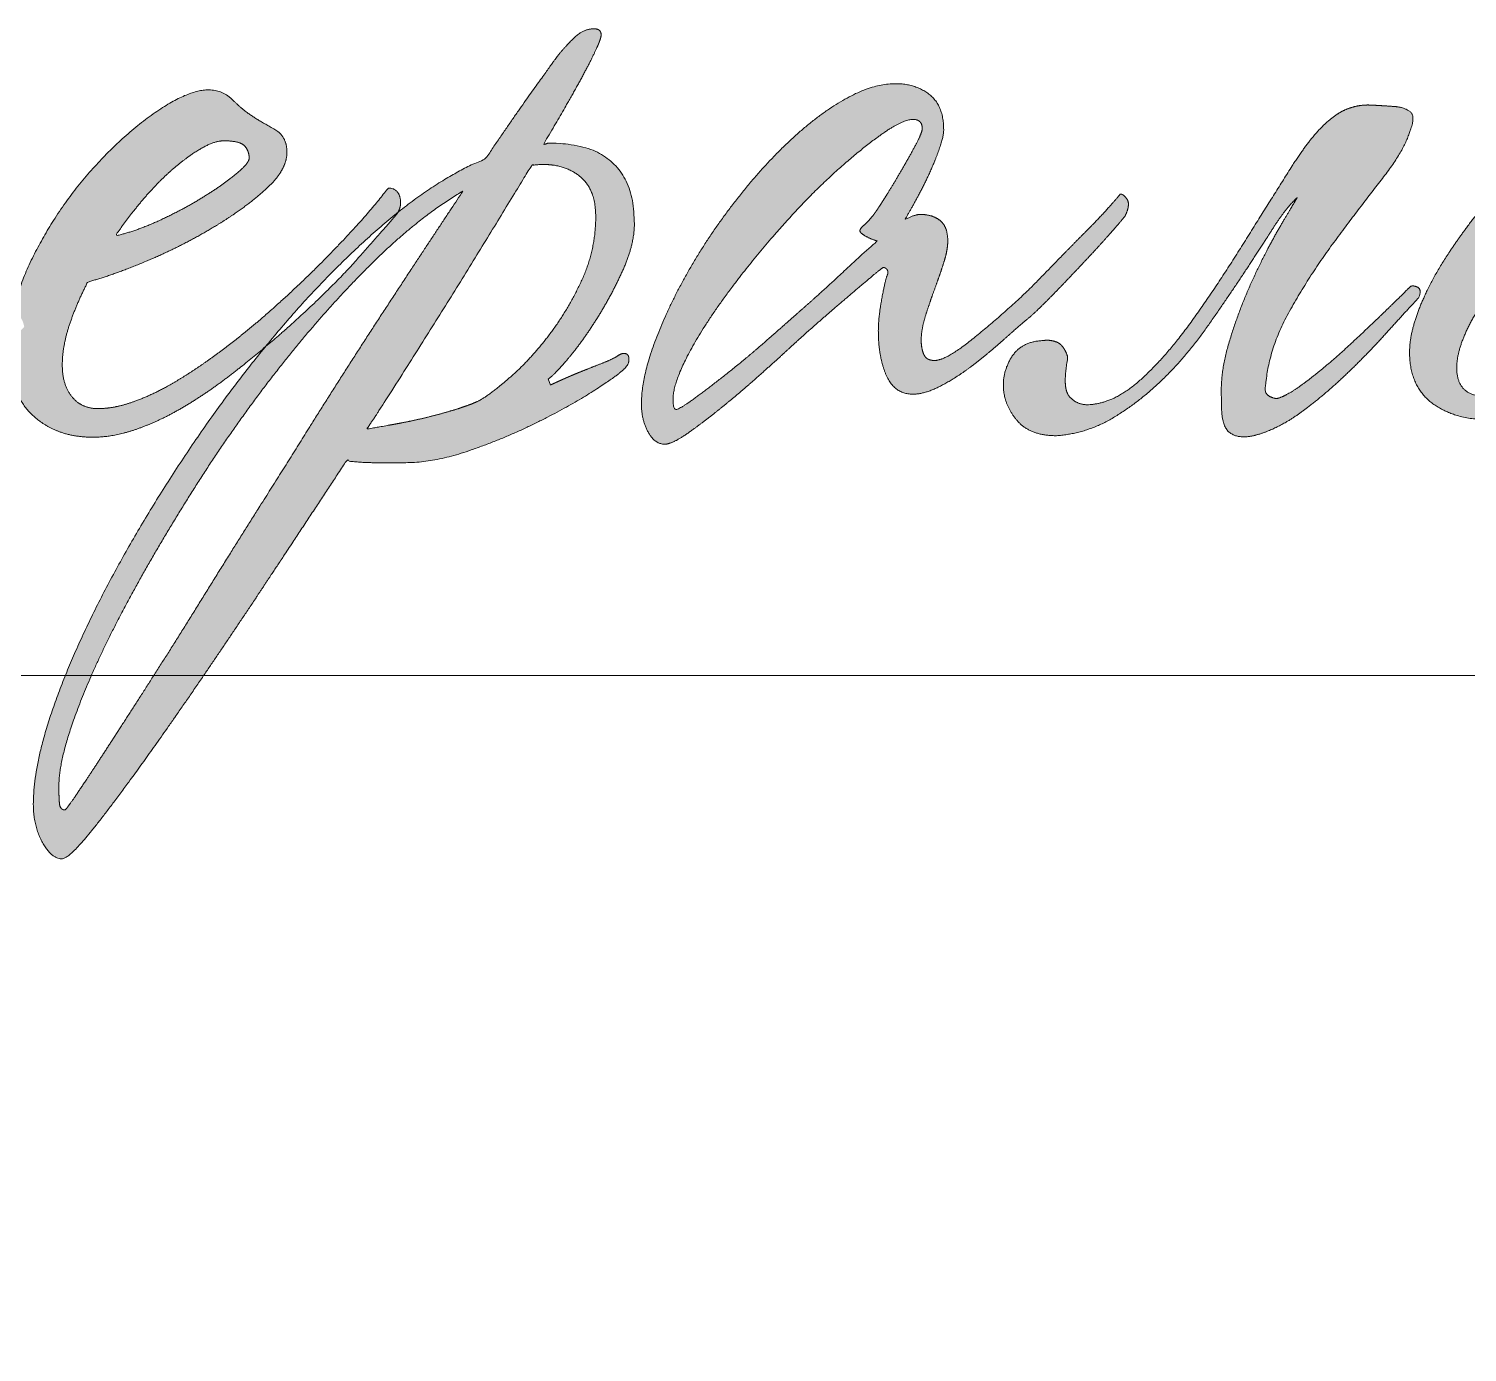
# Model space of a CAD drawing. Header units: metres. Extents: x -163 to 308, y -116 to 9.
# Drawn here: x 99.364 to 100.018, y -33.368 to -32.766 of the extents above; entities that cross this region are included whole.
import ezdxf

# ---------------------------------------------------------------- set-up
doc = ezdxf.new("R2010")
doc.units = ezdxf.units.M
doc.header["$MEASUREMENT"] = 0

# ---------------------------------------------------------------- blocks, each defined once
blk = doc.blocks.new('*U293')
at = {"color": 7, "linetype": 'Continuous', "lineweight": 0}
blk.add_line((10.01279, -17.50001), (16.51279, -17.50001), dxfattribs=at)
blk = doc.blocks.new('*U44')
at = {"linetype": 'Continuous', "lineweight": 0}
h = blk.add_hatch(color=5, dxfattribs=at)
edge = h.paths.add_edge_path()
edge.add_line((-0.18719, -0.20035), (-0.16948, -0.20035))
edge.add_spline(control_points=[(-0.16948, -0.20035), (-0.16465, -0.19362), (-0.15935, -0.18602), (-0.14325, -0.16295), (-0.12518, -0.1357), (-0.1071, -0.10846), (-0.0912, -0.0842)], knot_values=[0, 0, 0, 0.141373, 0.141373, 0.570687, 0.570687, 1, 1, 1], degree=2, periodic=0)
edge.add_spline(control_points=[(-0.0912, -0.0842), (-0.08603, -0.08499), (-0.07968, -0.08499)], knot_values=[0, 0, 0, 1, 1, 1], degree=2, periodic=0)
edge.add_line((-0.07968, -0.08499), (-0.06855, -0.08499))
edge.add_spline(control_points=[(-0.06855, -0.08499), (-0.05663, -0.08499), (-0.04252, -0.08002), (-0.02842, -0.07505), (-0.0161, -0.06888), (-0.00378, -0.06271), (0.00516, -0.05695), (0.0141, -0.05118), (0.0157, -0.04959)], knot_values=[0, 0, 0, 0.25, 0.25, 0.5, 0.5, 0.75, 0.75, 1, 1, 1], degree=2, periodic=0)
edge.add_spline(control_points=[(0.0157, -0.04959), (0.01887, -0.0472), (0.01887, -0.04481), (0.01887, -0.04242), (0.01689, -0.04242), (0.01569, -0.04242), (0.0141, -0.04362)], knot_values=[0, 0, 0, 0.333333, 0.333333, 0.666667, 0.666667, 1, 1, 1], degree=2, periodic=0)
edge.add_spline(control_points=[(0.0141, -0.04362), (0.01211, -0.04481), (0.00853, -0.0462), (0.00495, -0.0476), (0.00097, -0.04919), (-0.00301, -0.05078), (-0.00659, -0.05237), (-0.01017, -0.05396), (-0.01176, -0.05476)], knot_values=[0, 0, 0, 0.25, 0.25, 0.5, 0.5, 0.75, 0.75, 1, 1, 1], degree=2, periodic=0)
edge.add_line((-0.01176, -0.05476), (-0.01256, -0.05237))
edge.add_spline(control_points=[(-0.01256, -0.05237), (-0.01056, -0.05118), (-0.00499, -0.04461), (0.00057, -0.03805), (0.00634, -0.0289), (0.01211, -0.01975), (0.01655, -0.00981), (0.02098, 0.00014), (0.02098, 0.00809)], knot_values=[0, 0, 0, 0.25, 0.25, 0.5, 0.5, 0.75, 0.75, 1, 1, 1], degree=2, periodic=0)
edge.add_spline(control_points=[(0.02098, 0.00809), (0.02098, 0.03952), (-0.01202, 0.03952), (-0.01281, 0.03952), (-0.01321, 0.03932), (-0.01361, 0.03912), (-0.01441, 0.03912)], knot_values=[0, 0, 0, 0.333333, 0.333333, 0.666667, 0.666667, 1, 1, 1], degree=2, periodic=0)
edge.add_spline(control_points=[(-0.01441, 0.03912), (-0.004, 0.05661), (0.00201, 0.06794), (0.00802, 0.07927), (0.00802, 0.08165), (0.00802, 0.08406), (0.00524, 0.08406), (0.00126, 0.08406), (-0.00232, 0.08068), (-0.0059, 0.0773), (-0.00908, 0.07332), (-0.01107, 0.07054), (-0.01863, 0.06), (-0.02619, 0.04946), (-0.03693, 0.03355)], knot_values=[0, 0, 0, 0.142857, 0.142857, 0.285714, 0.285714, 0.428571, 0.428571, 0.571429, 0.571429, 0.714286, 0.714286, 0.857143, 0.857143, 1, 1, 1], degree=2, periodic=0)
edge.add_spline(control_points=[(-0.03693, 0.03355), (-0.05352, 0.02664), (-0.07114, 0.01254)], knot_values=[0, 0, 0, 1, 1, 1], degree=2, periodic=0)
edge.add_line((-0.07114, 0.01254), (-0.07142, 0.01207))
edge.add_spline(control_points=[(-0.07142, 0.01207), (-0.0762, 0.0065), (-0.08694, -0.00563), (-0.09768, -0.01777), (-0.11558, -0.03368), (-0.1192, -0.03682), (-0.12287, -0.0399)], knot_values=[0, 0, 0, 0.417557, 0.417557, 0.835113, 0.835113, 1, 1, 1], degree=2, periodic=0)
edge.add_spline(control_points=[(-0.12287, -0.0399), (-0.13889, -0.05948), (-0.15351, -0.08141), (-0.17102, -0.10766), (-0.18435, -0.13292), (-0.19768, -0.15818), (-0.20544, -0.18046), (-0.2092, -0.19124), (-0.21113, -0.20035)], knot_values=[0, 0, 0, 0.251666, 0.251666, 0.552886, 0.552886, 0.854105, 0.854105, 1, 1, 1], degree=2, periodic=0)
edge.add_line((-0.21113, -0.20035), (-0.20192, -0.20035))
edge.add_spline(control_points=[(-0.20192, -0.20035), (-0.20025, -0.19264), (-0.19649, -0.18247), (-0.18973, -0.16417), (-0.17781, -0.14169), (-0.16588, -0.11922), (-0.15037, -0.09475), (-0.13487, -0.07028), (-0.11738, -0.04801), (-0.09988, -0.02573), (-0.08139, -0.00743), (-0.06291, 0.01087), (-0.04581, 0.02082)], knot_values=[0, 0, 0, 0.100007, 0.100007, 0.280006, 0.280006, 0.460004, 0.460004, 0.640003, 0.640003, 0.820001, 0.820001, 1, 1, 1], degree=2, periodic=0)
edge.add_spline(control_points=[(-0.04581, 0.02082), (-0.05933, 0.00053), (-0.07483, -0.02314), (-0.09034, -0.04681), (-0.10505, -0.07028), (-0.11499, -0.0862), (-0.12592, -0.1035), (-0.13685, -0.12081), (-0.14719, -0.13752), (-0.15753, -0.15423), (-0.16707, -0.16914), (-0.17661, -0.18406), (-0.18397, -0.1954), (-0.18565, -0.198), (-0.18719, -0.20035)], knot_values=[0, 0, 0, 0.160543, 0.160543, 0.321085, 0.321085, 0.481628, 0.481628, 0.642171, 0.642171, 0.802713, 0.802713, 0.963256, 0.963256, 1, 1, 1], degree=2, periodic=0)
edge = h.paths.add_edge_path(flags=16)
edge.add_spline(control_points=[(-0.08318, -0.07186), (-0.08199, -0.06987), (-0.081, -0.06848), (-0.08, -0.06709), (-0.07881, -0.0651), (-0.0629, -0.04043), (-0.04738, -0.01537), (-0.03187, 0.00969), (-0.01914, 0.03078)], knot_values=[0, 0, 0, 0.25, 0.25, 0.5, 0.5, 0.75, 0.75, 1, 1, 1], degree=2, periodic=0)
edge.add_spline(control_points=[(-0.01914, 0.03078), (-0.01755, 0.03118), (-0.01437, 0.03118), (-0.00562, 0.03118), (0.00015, 0.0262), (0.00591, 0.02123), (0.00591, 0.01089)], knot_values=[0, 0, 0, 0.333333, 0.333333, 0.666667, 0.666667, 1, 1, 1], degree=2, periodic=0)
edge.add_spline(control_points=[(0.00591, 0.01089), (0.00591, -0.00224), (0.00035, -0.01418), (-0.00522, -0.02611), (-0.01258, -0.03566), (-0.01994, -0.04521), (-0.0273, -0.05157), (-0.03466, -0.05794), (-0.03863, -0.06032), (-0.04142, -0.06192), (-0.04699, -0.06371), (-0.05256, -0.0655), (-0.05892, -0.06709), (-0.06528, -0.06868), (-0.07185, -0.06987), (-0.07841, -0.07107), (-0.08318, -0.07186)], knot_values=[0, 0, 0, 0.125, 0.125, 0.25, 0.25, 0.375, 0.375, 0.5, 0.5, 0.625, 0.625, 0.75, 0.75, 0.875, 0.875, 1, 1, 1], degree=2, periodic=0)
h = blk.add_hatch(color=5, dxfattribs=at)
edge = h.paths.add_edge_path()
edge.add_spline(control_points=[(0.21029, 0.01969), (0.2087, 0.01771), (0.20512, 0.01373), (0.20154, 0.00975), (0.19637, 0.00458), (0.1912, -0.0006), (0.18523, -0.00676), (0.17926, -0.01293), (0.17329, -0.0189), (0.16216, -0.02924), (0.15221, -0.0372), (0.14226, -0.04516), (0.13789, -0.04516), (0.1347, -0.04516), (0.13371, -0.04277), (0.13271, -0.04038), (0.13271, -0.0372), (0.13271, -0.03322), (0.13431, -0.02805), (0.1359, -0.02288), (0.13789, -0.01751), (0.13988, -0.01214), (0.14147, -0.00716), (0.14306, -0.00219), (0.14306, 0.00139), (0.14306, 0.00697), (0.14007, 0.00935), (0.13709, 0.01174), (0.13232, 0.01174), (0.13033, 0.01174), (0.12635, 0.00975)], knot_values=[0, 0, 0, 0.066667, 0.066667, 0.133333, 0.133333, 0.2, 0.2, 0.266667, 0.266667, 0.333333, 0.333333, 0.4, 0.4, 0.466667, 0.466667, 0.533333, 0.533333, 0.6, 0.6, 0.666667, 0.666667, 0.733333, 0.733333, 0.8, 0.8, 0.866667, 0.866667, 0.933333, 0.933333, 1, 1, 1], degree=2, periodic=0)
edge.add_spline(control_points=[(0.12635, 0.00975), (0.12874, 0.01373), (0.13152, 0.0189), (0.13431, 0.02407), (0.13649, 0.02905), (0.13868, 0.03402), (0.14007, 0.0382), (0.14147, 0.04237), (0.14147, 0.04476), (0.14147, 0.05391), (0.1361, 0.05829), (0.13073, 0.06267), (0.12277, 0.06267), (0.11322, 0.06267), (0.10208, 0.0561), (0.09094, 0.04954), (0.08, 0.03899), (0.06906, 0.02845), (0.05892, 0.01512), (0.04877, 0.00179), (0.04101, -0.01214), (0.03326, -0.02606), (0.02848, -0.03919), (0.02371, -0.05232), (0.02371, -0.06226), (0.02371, -0.06823), (0.0263, -0.07301), (0.02888, -0.07778), (0.03286, -0.07778), (0.03564, -0.07778), (0.04161, -0.0736), (0.04758, -0.06943), (0.05474, -0.06366), (0.0619, -0.05789), (0.06926, -0.05133), (0.07662, -0.04476), (0.08179, -0.03999), (0.08696, -0.03521), (0.09313, -0.02984), (0.0993, -0.02447), (0.10467, -0.01989), (0.11004, -0.01532), (0.11382, -0.01214), (0.1176, -0.00895), (0.11799, -0.00895), (0.11879, -0.00895), (0.11939, -0.00975), (0.11999, -0.01054), (0.11959, -0.01173)], knot_values=[0, 0, 0, 0.041667, 0.041667, 0.083333, 0.083333, 0.125, 0.125, 0.166667, 0.166667, 0.208333, 0.208333, 0.25, 0.25, 0.291667, 0.291667, 0.333333, 0.333333, 0.375, 0.375, 0.416667, 0.416667, 0.458333, 0.458333, 0.5, 0.5, 0.541667, 0.541667, 0.583333, 0.583333, 0.625, 0.625, 0.666667, 0.666667, 0.708333, 0.708333, 0.75, 0.75, 0.791667, 0.791667, 0.833333, 0.833333, 0.875, 0.875, 0.916667, 0.916667, 0.958333, 0.958333, 1, 1, 1], degree=2, periodic=0)
edge.add_spline(control_points=[(0.11959, -0.01173), (0.11879, -0.01333), (0.1174, -0.02089), (0.11601, -0.02845), (0.11601, -0.03362), (0.11601, -0.04396), (0.11919, -0.05113), (0.12237, -0.05829), (0.12953, -0.05829), (0.13431, -0.05829), (0.14067, -0.0549), (0.14704, -0.05152), (0.1532, -0.04675), (0.15937, -0.04197), (0.16514, -0.0368), (0.17091, -0.03163), (0.17528, -0.02805), (0.17926, -0.02447), (0.18523, -0.0183), (0.1912, -0.01214), (0.19697, -0.00597), (0.20274, 0.0002), (0.20711, 0.00517), (0.21149, 0.01015), (0.21228, 0.01134)], knot_values=[0, 0, 0, 0.083333, 0.083333, 0.166667, 0.166667, 0.25, 0.25, 0.333333, 0.333333, 0.416667, 0.416667, 0.5, 0.5, 0.583333, 0.583333, 0.666667, 0.666667, 0.75, 0.75, 0.833333, 0.833333, 0.916667, 0.916667, 1, 1, 1], degree=2, periodic=0)
edge.add_spline(control_points=[(0.21228, 0.01134), (0.21427, 0.01572), (0.21288, 0.0177), (0.21149, 0.01969), (0.21029, 0.01969)], knot_values=[0, 0, 0, 0.5, 0.5, 1, 1, 1], degree=2, periodic=0)
edge = h.paths.add_edge_path(flags=16)
edge.add_spline(control_points=[(0.11362, 0.01094), (0.11203, 0.00895), (0.11044, 0.00756), (0.10884, 0.00617), (0.10884, 0.00537), (0.10884, 0.00458), (0.11083, 0.00338), (0.11282, 0.00219), (0.11561, 0.00139)], knot_values=[0, 0, 0, 0.25, 0.25, 0.5, 0.5, 0.75, 0.75, 1, 1, 1], degree=2, periodic=0)
edge.add_spline(control_points=[(0.11561, 0.00139), (0.10964, -0.00378), (0.10288, -0.01014), (0.09611, -0.01651), (0.08895, -0.02287), (0.08219, -0.02884), (0.07384, -0.0362), (0.06548, -0.04356), (0.05772, -0.04973), (0.04996, -0.05589), (0.0442, -0.06007), (0.03843, -0.06425), (0.03724, -0.06425), (0.03604, -0.06425), (0.03604, -0.06027), (0.03604, -0.05391), (0.04241, -0.04197), (0.04877, -0.03003), (0.06031, -0.01491), (0.06906, -0.00338), (0.0794, 0.00816), (0.08975, 0.01969), (0.09969, 0.02865), (0.10964, 0.0376), (0.1176, 0.04317), (0.12555, 0.04874), (0.12953, 0.04874), (0.13311, 0.04874), (0.13311, 0.04516)], knot_values=[0, 0, 0, 0.071429, 0.071429, 0.142857, 0.142857, 0.214286, 0.214286, 0.285714, 0.285714, 0.357143, 0.357143, 0.428571, 0.428571, 0.5, 0.5, 0.571429, 0.571429, 0.642857, 0.642857, 0.714286, 0.714286, 0.785714, 0.785714, 0.857143, 0.857143, 0.928571, 0.928571, 1, 1, 1], degree=2, periodic=0)
edge.add_spline(control_points=[(0.13311, 0.04516), (0.13311, 0.04357), (0.13033, 0.03839), (0.12754, 0.03322), (0.12416, 0.02746), (0.12078, 0.02169), (0.1176, 0.01671), (0.11441, 0.01174), (0.11362, 0.01094)], knot_values=[0, 0, 0, 0.25, 0.25, 0.5, 0.5, 0.75, 0.75, 1, 1, 1], degree=2, periodic=0)
h = blk.add_hatch(color=5, dxfattribs=at)
edge = h.paths.add_edge_path()
edge.add_spline(control_points=[(-0.07114, 0.01254), (-0.06951, 0.0155), (-0.07043, 0.01863), (-0.07142, 0.02202), (-0.075, 0.02202)], knot_values=[0, 0, 0, 0.480917, 0.480917, 1, 1, 1], degree=2, periodic=0)
edge.add_spline(control_points=[(-0.075, 0.02202), (-0.08177, 0.01287), (-0.09509, -0.00106), (-0.10842, -0.01498), (-0.12394, -0.02851), (-0.13229, -0.03567), (-0.14084, -0.04203), (-0.1494, -0.0484), (-0.15775, -0.05337), (-0.16611, -0.05835), (-0.17386, -0.06113), (-0.18162, -0.06392), (-0.18799, -0.06392), (-0.19435, -0.06392), (-0.19813, -0.05934), (-0.20191, -0.05476), (-0.20191, -0.0468), (-0.20191, -0.03964), (-0.19913, -0.03128), (-0.19634, -0.02292), (-0.19197, -0.01457)], knot_values=[0, 0, 0, 0.1, 0.1, 0.2, 0.2, 0.3, 0.3, 0.4, 0.4, 0.5, 0.5, 0.6, 0.6, 0.7, 0.7, 0.8, 0.8, 0.9, 0.9, 1, 1, 1], degree=2, periodic=0)
edge.add_spline(control_points=[(-0.19197, -0.01457), (-0.18282, -0.01218), (-0.16949, -0.00661), (-0.15616, -0.00104), (-0.14403, 0.00613), (-0.13189, 0.01329), (-0.12314, 0.02105), (-0.11439, 0.02881), (-0.11439, 0.03598), (-0.11439, 0.04235), (-0.11956, 0.04513), (-0.12473, 0.04792), (-0.12831, 0.0503), (-0.13189, 0.05269), (-0.13567, 0.05647), (-0.13945, 0.06025), (-0.14502, 0.06025), (-0.15298, 0.06025), (-0.16591, 0.0513), (-0.17884, 0.04235), (-0.19157, 0.02782), (-0.2043, 0.01329), (-0.21345, -0.00502), (-0.219, -0.01613), (-0.22119, -0.02724)], knot_values=[0, 0, 0, 0.086156, 0.086156, 0.172312, 0.172312, 0.258468, 0.258468, 0.344624, 0.344624, 0.430779, 0.430779, 0.516935, 0.516935, 0.603091, 0.603091, 0.689247, 0.689247, 0.775403, 0.775403, 0.861559, 0.861559, 0.947715, 0.947715, 1, 1, 1], degree=2, periodic=0)
edge.add_line((-0.22119, -0.02724), (-0.22073, -0.02733))
edge.add_spline(control_points=[(-0.22073, -0.02733), (-0.21755, -0.02733), (-0.21675, -0.03211)], knot_values=[0, 0, 0, 1, 1, 1], degree=2, periodic=0)
edge.add_line((-0.21675, -0.03211), (-0.22113, -0.03648))
edge.add_spline(control_points=[(-0.22113, -0.03648), (-0.22179, -0.03715), (-0.2225, -0.03783)], knot_values=[0, 0, 0, 1, 1, 1], degree=2, periodic=0)
edge.add_spline(control_points=[(-0.2225, -0.03783), (-0.2226, -0.03973), (-0.2226, -0.04164), (-0.2226, -0.05796), (-0.21345, -0.06651), (-0.2043, -0.07507), (-0.18997, -0.07507), (-0.18162, -0.07507), (-0.17227, -0.07168), (-0.16293, -0.0683), (-0.15338, -0.06253), (-0.14383, -0.05675), (-0.13428, -0.0492), (-0.1285, -0.04462), (-0.12287, -0.0399)], knot_values=[0, 0, 0, 0.018213, 0.018213, 0.193372, 0.193372, 0.368531, 0.368531, 0.54369, 0.54369, 0.718849, 0.718849, 0.894009, 0.894009, 1, 1, 1], degree=2, periodic=0)
edge.add_spline(control_points=[(-0.12287, -0.0399), (-0.11972, -0.03605), (-0.11651, -0.03229), (-0.09701, -0.00941), (-0.07653, 0.00809), (-0.07382, 0.0104), (-0.07114, 0.01254)], knot_values=[0, 0, 0, 0.126896, 0.126896, 0.89826, 0.89826, 1, 1, 1], degree=2, periodic=0)
edge = h.paths.add_edge_path(flags=16)
edge.add_spline(control_points=[(-0.18123, 0.00341), (-0.17605, 0.01097), (-0.17029, 0.01774), (-0.16452, 0.0245), (-0.15875, 0.02947), (-0.15298, 0.03444), (-0.14781, 0.03743), (-0.14263, 0.04041), (-0.13905, 0.04041), (-0.13269, 0.04041), (-0.1309, 0.03842), (-0.12911, 0.03643), (-0.12911, 0.03365)], knot_values=[0, 0, 0, 0.166667, 0.166667, 0.333333, 0.333333, 0.5, 0.5, 0.666667, 0.666667, 0.833333, 0.833333, 1, 1, 1], degree=2, periodic=0)
edge.add_spline(control_points=[(-0.12911, 0.03365), (-0.12911, 0.03166), (-0.13448, 0.02728), (-0.13985, 0.02291), (-0.14761, 0.01813), (-0.15537, 0.01336), (-0.16452, 0.00918), (-0.17367, 0.00501), (-0.18123, 0.00341)], knot_values=[0, 0, 0, 0.25, 0.25, 0.5, 0.5, 0.75, 0.75, 1, 1, 1], degree=2, periodic=0)
h = blk.add_hatch(color=5, dxfattribs=at)
edge = h.paths.add_edge_path()
edge.add_line((0.18967, -0.04494), (0.18967, -0.04335))
edge.add_spline(control_points=[(0.18967, -0.04335), (0.18808, -0.03898), (0.18549, -0.03799), (0.18291, -0.037), (0.18012, -0.0374), (0.17176, -0.0378), (0.16798, -0.04377), (0.1642, -0.04975), (0.1648, -0.05653), (0.1654, -0.06331), (0.17037, -0.06889), (0.17535, -0.07447), (0.18529, -0.07447), (0.19723, -0.07366), (0.20757, -0.06744), (0.21791, -0.06122), (0.22706, -0.05227), (0.23621, -0.04331), (0.24377, -0.03257), (0.25133, -0.02183), (0.25793, -0.01189), (0.26452, -0.00194), (0.2697, 0.00622), (0.27488, 0.01437), (0.27925, 0.01835)], knot_values=[0, 0, 0, 0.083333, 0.083333, 0.166667, 0.166667, 0.25, 0.25, 0.333333, 0.333333, 0.416667, 0.416667, 0.5, 0.5, 0.583333, 0.583333, 0.666667, 0.666667, 0.75, 0.75, 0.833333, 0.833333, 0.916667, 0.916667, 1, 1, 1], degree=2, periodic=0)
edge.add_spline(control_points=[(0.27925, 0.01835), (0.27805, 0.01636), (0.27288, 0.00761), (0.26771, -0.00114), (0.26232, -0.01268), (0.25693, -0.02422), (0.25294, -0.03715), (0.24894, -0.05008), (0.24974, -0.06082)], knot_values=[0, 0, 0, 0.25, 0.25, 0.5, 0.5, 0.75, 0.75, 1, 1, 1], degree=2, periodic=0)
edge.add_spline(control_points=[(0.24974, -0.06082), (0.24934, -0.07085), (0.25314, -0.07345), (0.25693, -0.07606), (0.26372, -0.07407), (0.27209, -0.07165), (0.28084, -0.06524), (0.28959, -0.05883), (0.29795, -0.05088), (0.30631, -0.04292), (0.31366, -0.03476), (0.32102, -0.02661), (0.32659, -0.02064)], knot_values=[0, 0, 0, 0.166667, 0.166667, 0.333333, 0.333333, 0.5, 0.5, 0.666667, 0.666667, 0.833333, 0.833333, 1, 1, 1], degree=2, periodic=0)
edge.add_spline(control_points=[(0.32659, -0.02064), (0.32778, -0.01746), (0.32619, -0.01666), (0.32461, -0.01586), (0.32341, -0.01626)], knot_values=[0, 0, 0, 0.5, 0.5, 1, 1, 1], degree=2, periodic=0)
edge.add_spline(control_points=[(0.32341, -0.01626), (0.32063, -0.01905), (0.31366, -0.02581), (0.3067, -0.03257), (0.29894, -0.03973), (0.29118, -0.04689), (0.28343, -0.05286), (0.27567, -0.05883), (0.27129, -0.06002)], knot_values=[0, 0, 0, 0.25, 0.25, 0.5, 0.5, 0.75, 0.75, 1, 1, 1], degree=2, periodic=0)
edge.add_spline(control_points=[(0.27129, -0.06002), (0.26572, -0.05923), (0.26692, -0.05485)], knot_values=[0, 0, 0, 1, 1, 1], degree=2, periodic=0)
edge.add_spline(control_points=[(0.26692, -0.05485), (0.26811, -0.04053), (0.27607, -0.02621), (0.28403, -0.01189), (0.29377, 0.00124), (0.30352, 0.01437), (0.31207, 0.02531), (0.32063, 0.03625), (0.32301, 0.04381), (0.3254, 0.04978), (0.32341, 0.05157), (0.32142, 0.05336), (0.31744, 0.05376), (0.31187, 0.05416), (0.3075, 0.05435), (0.30312, 0.05455), (0.29855, 0.05276), (0.29397, 0.05097), (0.2888, 0.0458), (0.28363, 0.04063), (0.27726, 0.03068)], knot_values=[0, 0, 0, 0.1, 0.1, 0.2, 0.2, 0.3, 0.3, 0.4, 0.4, 0.5, 0.5, 0.6, 0.6, 0.7, 0.7, 0.8, 0.8, 0.9, 0.9, 1, 1, 1], degree=2, periodic=0)
edge.add_spline(control_points=[(0.27726, 0.03068), (0.26771, 0.01556), (0.25753, -0.00075), (0.24735, -0.01706), (0.2374, -0.03078), (0.22746, -0.04451), (0.21751, -0.05326), (0.20757, -0.06202), (0.19762, -0.06241), (0.19325, -0.06241), (0.19046, -0.05923), (0.18768, -0.05606), (0.18967, -0.04494)], knot_values=[0, 0, 0, 0.166667, 0.166667, 0.333333, 0.333333, 0.5, 0.5, 0.666667, 0.666667, 0.833333, 0.833333, 1, 1, 1], degree=2, periodic=0)
h = blk.add_hatch(color=5, dxfattribs=at)
edge = h.paths.add_edge_path()
edge.add_line((0.4483, 0.01852), (0.4483, 0.0209))
edge.add_spline(control_points=[(0.4483, 0.0209), (0.4483, 0.03402), (0.44233, 0.03979), (0.43636, 0.04555), (0.4288, 0.04555), (0.42363, 0.04555), (0.41726, 0.04396), (0.4109, 0.04237), (0.40811, 0.04237), (0.40692, 0.04237), (0.40593, 0.04376), (0.40493, 0.04515), (0.40374, 0.04694), (0.40254, 0.04873), (0.40135, 0.05012), (0.40016, 0.05151), (0.39817, 0.05151), (0.3926, 0.05151), (0.38504, 0.04674), (0.37748, 0.04197), (0.36913, 0.03402), (0.36077, 0.02608), (0.35262, 0.01614), (0.34446, 0.0062), (0.3377, -0.00414), (0.33093, -0.01447), (0.32696, -0.02441), (0.32298, -0.03435), (0.32298, -0.0419), (0.32298, -0.05502), (0.33153, -0.06158), (0.34008, -0.06814), (0.35281, -0.06814), (0.36515, -0.06814), (0.37828, -0.06078), (0.39141, -0.05343), (0.40354, -0.0427), (0.41567, -0.03197), (0.42562, -0.01944), (0.43556, -0.00692), (0.44153, 0.00341)], knot_values=[0, 0, 0, 0.05, 0.05, 0.1, 0.1, 0.15, 0.15, 0.2, 0.2, 0.25, 0.25, 0.3, 0.3, 0.35, 0.35, 0.4, 0.4, 0.45, 0.45, 0.5, 0.5, 0.55, 0.55, 0.6, 0.6, 0.65, 0.65, 0.7, 0.7, 0.75, 0.75, 0.8, 0.8, 0.85, 0.85, 0.9, 0.9, 0.95, 0.95, 1, 1, 1], degree=2, periodic=0)
edge.add_spline(control_points=[(0.44153, 0.00341), (0.44432, 0.00381), (0.44671, 0.00441), (0.44909, 0.00501), (0.45028, 0.00501), (0.45506, 0.00501), (0.45227, 0.00859)], knot_values=[0, 0, 0, 0.333333, 0.333333, 0.666667, 0.666667, 1, 1, 1], degree=2, periodic=0)
edge.add_spline(control_points=[(0.45227, 0.00859), (0.45148, 0.00938), (0.45048, 0.01236), (0.44949, 0.01534), (0.4483, 0.01852)], knot_values=[0, 0, 0, 0.5, 0.5, 1, 1, 1], degree=2, periodic=0)
edge = h.paths.add_edge_path(flags=16)
edge.add_spline(control_points=[(0.43008, 0.00864), (0.43008, 0.00545), (0.4259, -0.00072), (0.42172, -0.0069), (0.41476, -0.01447), (0.4078, -0.02204), (0.39925, -0.03001), (0.39069, -0.03798), (0.38214, -0.04435), (0.37359, -0.05073), (0.36583, -0.05491), (0.35807, -0.0591), (0.3525, -0.0591), (0.34136, -0.0591), (0.34136, -0.04794), (0.34136, -0.04156), (0.34554, -0.0328), (0.34972, -0.02403), (0.35688, -0.01487), (0.36404, -0.0057), (0.37319, 0.00326), (0.38234, 0.01223), (0.39209, 0.0192), (0.40183, 0.02617), (0.41178, 0.03056), (0.42172, 0.03494), (0.43008, 0.03494), (0.43406, 0.03494), (0.43406, 0.03335)], knot_values=[0, 0, 0, 0.071429, 0.071429, 0.142857, 0.142857, 0.214286, 0.214286, 0.285714, 0.285714, 0.357143, 0.357143, 0.428571, 0.428571, 0.5, 0.5, 0.571429, 0.571429, 0.642857, 0.642857, 0.714286, 0.714286, 0.785714, 0.785714, 0.857143, 0.857143, 0.928571, 0.928571, 1, 1, 1], degree=2, periodic=0)
edge.add_spline(control_points=[(0.43406, 0.03335), (0.43406, 0.03255), (0.43028, 0.02856), (0.4265, 0.02458), (0.4265, 0.01781), (0.4265, 0.01263), (0.42789, 0.01103), (0.42929, 0.00944), (0.43008, 0.00864)], knot_values=[0, 0, 0, 0.25, 0.25, 0.5, 0.5, 0.75, 0.75, 1, 1, 1], degree=2, periodic=0)
h = blk.add_hatch(color=5, dxfattribs=at)
edge = h.paths.add_edge_path()
edge.add_line((-0.20192, -0.20035), (-0.21113, -0.20035))
edge.add_spline(control_points=[(-0.21113, -0.20035), (-0.2132, -0.21005), (-0.2132, -0.21785), (-0.2132, -0.2266), (-0.20962, -0.23296), (-0.20604, -0.23933), (-0.20207, -0.23933), (-0.19889, -0.23933), (-0.18717, -0.22421), (-0.17931, -0.21407), (-0.16948, -0.20035)], knot_values=[0, 0, 0, 0.123175, 0.123175, 0.362046, 0.362046, 0.600918, 0.600918, 0.839789, 0.839789, 1, 1, 1], degree=2, periodic=0)
edge.add_line((-0.16948, -0.20035), (-0.18719, -0.20035))
edge.add_spline(control_points=[(-0.18719, -0.20035), (-0.19237, -0.20829), (-0.19589, -0.21351), (-0.20047, -0.22027), (-0.20086, -0.22027), (-0.20285, -0.22027), (-0.20305, -0.21748), (-0.20325, -0.2147), (-0.20325, -0.21112), (-0.20325, -0.20652), (-0.20192, -0.20035)], knot_values=[0, 0, 0, 0.182925, 0.182925, 0.420144, 0.420144, 0.657362, 0.657362, 0.89458, 0.89458, 1, 1, 1], degree=2, periodic=0)
at = {"color": 5, "linetype": 'Continuous', "lineweight": 0, "flags": 128}
for points in [[(0.18967, -0.04335), (0.18967, -0.04494)], [(-0.01256, -0.05237), (-0.01176, -0.05476)]]:
    blk.add_lwpolyline(points, dxfattribs=at)
at = {"color": 5, "linetype": 'Continuous', "lineweight": 0}
for points, knots in [([(-0.01176, -0.05476), (-0.01017, -0.05396), (-0.00659, -0.05237), (-0.00301, -0.05078), (0.00097, -0.04919), (0.00495, -0.0476), (0.00853, -0.0462), (0.01211, -0.04481), (0.0141, -0.04362), (0.01569, -0.04242), (0.01689, -0.04242), (0.01887, -0.04242), (0.01887, -0.04481), (0.01887, -0.0472), (0.0157, -0.04959), (0.0141, -0.05118), (0.00516, -0.05695), (-0.00378, -0.06271), (-0.0161, -0.06888), (-0.02842, -0.07505), (-0.04252, -0.08002), (-0.05663, -0.08499), (-0.06855, -0.08499), (-0.07332, -0.08499), (-0.07968, -0.08499), (-0.08603, -0.08499), (-0.0912, -0.0842), (-0.1071, -0.10846), (-0.12518, -0.1357), (-0.14325, -0.16295), (-0.15935, -0.18602), (-0.17545, -0.20909), (-0.18717, -0.22421), (-0.19889, -0.23933), (-0.20207, -0.23933), (-0.20604, -0.23933), (-0.20962, -0.23296), (-0.2132, -0.2266), (-0.2132, -0.21785), (-0.2132, -0.20273), (-0.20544, -0.18046), (-0.19768, -0.15818), (-0.18435, -0.13292), (-0.17102, -0.10766), (-0.15351, -0.08141), (-0.13601, -0.05516), (-0.11651, -0.03229), (-0.09701, -0.00941), (-0.07653, 0.00809), (-0.05604, 0.02559), (-0.03693, 0.03355), (-0.02619, 0.04946), (-0.01863, 0.06), (-0.01107, 0.07054), (-0.00908, 0.07332), (-0.0059, 0.0773), (-0.00232, 0.08068), (0.00126, 0.08406), (0.00524, 0.08406), (0.00802, 0.08406), (0.00802, 0.08165), (0.00802, 0.07927), (0.00201, 0.06794), (-0.004, 0.05661), (-0.01441, 0.03912), (-0.01361, 0.03912), (-0.01321, 0.03932), (-0.01281, 0.03952), (-0.01202, 0.03952), (0.02098, 0.03952), (0.02098, 0.00809)], [0, 0, 0, 0.028571, 0.028571, 0.057143, 0.057143, 0.085714, 0.085714, 0.114286, 0.114286, 0.142857, 0.142857, 0.171429, 0.171429, 0.2, 0.2, 0.228571, 0.228571, 0.257143, 0.257143, 0.285714, 0.285714, 0.314286, 0.314286, 0.342857, 0.342857, 0.371429, 0.371429, 0.4, 0.4, 0.428571, 0.428571, 0.457143, 0.457143, 0.485714, 0.485714, 0.514286, 0.514286, 0.542857, 0.542857, 0.571429, 0.571429, 0.6, 0.6, 0.628571, 0.628571, 0.657143, 0.657143, 0.685714, 0.685714, 0.714286, 0.714286, 0.742857, 0.742857, 0.771429, 0.771429, 0.8, 0.8, 0.828571, 0.828571, 0.857143, 0.857143, 0.885714, 0.885714, 0.914286, 0.914286, 0.942857, 0.942857, 0.971429, 0.971429, 1, 1, 1]), ([(0.21228, 0.01134), (0.21149, 0.01015), (0.20711, 0.00517), (0.20274, 0.0002), (0.19697, -0.00597), (0.1912, -0.01214), (0.18523, -0.0183), (0.17926, -0.02447), (0.17528, -0.02805), (0.17091, -0.03163), (0.16514, -0.0368), (0.15937, -0.04197), (0.1532, -0.04675), (0.14704, -0.05152), (0.14067, -0.0549), (0.13431, -0.05829), (0.12953, -0.05829), (0.12237, -0.05829), (0.11919, -0.05113), (0.11601, -0.04396), (0.11601, -0.03362), (0.11601, -0.02845), (0.1174, -0.02089), (0.11879, -0.01333), (0.11959, -0.01173), (0.11999, -0.01054), (0.11939, -0.00975), (0.11879, -0.00895), (0.11799, -0.00895), (0.1176, -0.00895), (0.11382, -0.01214), (0.11004, -0.01532), (0.10467, -0.01989), (0.0993, -0.02447), (0.09313, -0.02984), (0.08696, -0.03521), (0.08179, -0.03999), (0.07662, -0.04476), (0.06926, -0.05133), (0.0619, -0.05789), (0.05474, -0.06366), (0.04758, -0.06943), (0.04161, -0.0736), (0.03564, -0.07778), (0.03286, -0.07778), (0.02888, -0.07778), (0.0263, -0.07301), (0.02371, -0.06823), (0.02371, -0.06226), (0.02371, -0.05232), (0.02848, -0.03919), (0.03326, -0.02606), (0.04101, -0.01214), (0.04877, 0.00179), (0.05892, 0.01512), (0.06906, 0.02845), (0.08, 0.03899), (0.09094, 0.04954), (0.10208, 0.0561), (0.11322, 0.06267), (0.12277, 0.06267), (0.13073, 0.06267), (0.1361, 0.05829), (0.14147, 0.05391), (0.14147, 0.04476), (0.14147, 0.04237), (0.14007, 0.0382), (0.13868, 0.03402), (0.13649, 0.02905), (0.13431, 0.02407), (0.13152, 0.0189), (0.12874, 0.01373), (0.12635, 0.00975), (0.13033, 0.01174), (0.13232, 0.01174), (0.13709, 0.01174), (0.14007, 0.00935), (0.14306, 0.00697), (0.14306, 0.00139), (0.14306, -0.00219), (0.14147, -0.00716), (0.13988, -0.01214), (0.13789, -0.01751), (0.1359, -0.02288), (0.13431, -0.02805), (0.13271, -0.03322), (0.13271, -0.0372), (0.13271, -0.04038), (0.13371, -0.04277), (0.1347, -0.04516), (0.13789, -0.04516), (0.14226, -0.04516), (0.15221, -0.0372), (0.16216, -0.02924), (0.17329, -0.0189), (0.17926, -0.01293), (0.18523, -0.00676), (0.1912, -0.0006), (0.19637, 0.00458), (0.20154, 0.00975), (0.20512, 0.01373), (0.2087, 0.01771), (0.21029, 0.01969), (0.21149, 0.01969), (0.21288, 0.0177), (0.21427, 0.01572), (0.21228, 0.01134)], [0, 0, 0, 0.018868, 0.018868, 0.037736, 0.037736, 0.056604, 0.056604, 0.075472, 0.075472, 0.09434, 0.09434, 0.113208, 0.113208, 0.132075, 0.132075, 0.150943, 0.150943, 0.169811, 0.169811, 0.188679, 0.188679, 0.207547, 0.207547, 0.226415, 0.226415, 0.245283, 0.245283, 0.264151, 0.264151, 0.283019, 0.283019, 0.301887, 0.301887, 0.320755, 0.320755, 0.339623, 0.339623, 0.358491, 0.358491, 0.377358, 0.377358, 0.396226, 0.396226, 0.415094, 0.415094, 0.433962, 0.433962, 0.45283, 0.45283, 0.471698, 0.471698, 0.490566, 0.490566, 0.509434, 0.509434, 0.528302, 0.528302, 0.54717, 0.54717, 0.566038, 0.566038, 0.584906, 0.584906, 0.603774, 0.603774, 0.622642, 0.622642, 0.641509, 0.641509, 0.660377, 0.660377, 0.679245, 0.679245, 0.698113, 0.698113, 0.716981, 0.716981, 0.735849, 0.735849, 0.754717, 0.754717, 0.773585, 0.773585, 0.792453, 0.792453, 0.811321, 0.811321, 0.830189, 0.830189, 0.849057, 0.849057, 0.867925, 0.867925, 0.886792, 0.886792, 0.90566, 0.90566, 0.924528, 0.924528, 0.943396, 0.943396, 0.962264, 0.962264, 0.981132, 0.981132, 1, 1, 1]), ([(-0.07142, 0.01207), (-0.0762, 0.0065), (-0.08694, -0.00563), (-0.09768, -0.01777), (-0.11558, -0.03368), (-0.12473, -0.04164), (-0.13428, -0.0492), (-0.14383, -0.05675), (-0.15338, -0.06253), (-0.16293, -0.0683), (-0.17227, -0.07168), (-0.18162, -0.07507), (-0.18997, -0.07507), (-0.2043, -0.07507), (-0.21345, -0.06651), (-0.2226, -0.05796), (-0.2226, -0.04164), (-0.2226, -0.02333), (-0.21345, -0.00502), (-0.2043, 0.01329), (-0.19157, 0.02782), (-0.17884, 0.04235), (-0.16591, 0.0513), (-0.15298, 0.06025), (-0.14502, 0.06025), (-0.13945, 0.06025), (-0.13567, 0.05647), (-0.13189, 0.05269), (-0.12831, 0.0503), (-0.12473, 0.04792), (-0.11956, 0.04513), (-0.11439, 0.04235), (-0.11439, 0.03598), (-0.11439, 0.02881), (-0.12314, 0.02105), (-0.13189, 0.01329), (-0.14403, 0.00613), (-0.15616, -0.00104), (-0.16949, -0.00661), (-0.18282, -0.01218), (-0.19197, -0.01457), (-0.19634, -0.02292), (-0.19913, -0.03128), (-0.20191, -0.03964), (-0.20191, -0.0468), (-0.20191, -0.05476), (-0.19813, -0.05934), (-0.19435, -0.06392), (-0.18799, -0.06392), (-0.18162, -0.06392), (-0.17386, -0.06113), (-0.16611, -0.05835), (-0.15775, -0.05337), (-0.1494, -0.0484), (-0.14084, -0.04203), (-0.13229, -0.03567), (-0.12394, -0.02851), (-0.10842, -0.01498), (-0.09509, -0.00106), (-0.08177, 0.01287), (-0.075, 0.02202), (-0.07142, 0.02202), (-0.07043, 0.01863), (-0.06943, 0.01525), (-0.07142, 0.01207)], [0, 0, 0, 0.03125, 0.03125, 0.0625, 0.0625, 0.09375, 0.09375, 0.125, 0.125, 0.15625, 0.15625, 0.1875, 0.1875, 0.21875, 0.21875, 0.25, 0.25, 0.28125, 0.28125, 0.3125, 0.3125, 0.34375, 0.34375, 0.375, 0.375, 0.40625, 0.40625, 0.4375, 0.4375, 0.46875, 0.46875, 0.5, 0.5, 0.53125, 0.53125, 0.5625, 0.5625, 0.59375, 0.59375, 0.625, 0.625, 0.65625, 0.65625, 0.6875, 0.6875, 0.71875, 0.71875, 0.75, 0.75, 0.78125, 0.78125, 0.8125, 0.8125, 0.84375, 0.84375, 0.875, 0.875, 0.90625, 0.90625, 0.9375, 0.9375, 0.96875, 0.96875, 1, 1, 1]), ([(0.27726, 0.03068), (0.28363, 0.04063), (0.2888, 0.0458), (0.29397, 0.05097), (0.29855, 0.05276), (0.30312, 0.05455), (0.3075, 0.05435), (0.31187, 0.05416), (0.31744, 0.05376), (0.32142, 0.05336), (0.32341, 0.05157), (0.3254, 0.04978), (0.32301, 0.04381), (0.32063, 0.03625), (0.31207, 0.02531), (0.30352, 0.01437), (0.29377, 0.00124), (0.28403, -0.01189), (0.27607, -0.02621), (0.26811, -0.04053), (0.26692, -0.05485), (0.26572, -0.05923), (0.27129, -0.06002), (0.27567, -0.05883), (0.28343, -0.05286), (0.29118, -0.04689), (0.29894, -0.03973), (0.3067, -0.03257), (0.31366, -0.02581), (0.32063, -0.01905), (0.32341, -0.01626), (0.32461, -0.01586), (0.32619, -0.01666), (0.32778, -0.01746), (0.32659, -0.02064), (0.32102, -0.02661), (0.31366, -0.03476), (0.30631, -0.04292), (0.29795, -0.05088), (0.28959, -0.05883), (0.28084, -0.06524), (0.27209, -0.07165), (0.26372, -0.07407), (0.25693, -0.07606), (0.25314, -0.07345), (0.24934, -0.07085), (0.24974, -0.06082), (0.24894, -0.05008), (0.25294, -0.03715), (0.25693, -0.02422), (0.26232, -0.01268), (0.26771, -0.00114), (0.27288, 0.00761), (0.27805, 0.01636), (0.27925, 0.01835), (0.27488, 0.01437), (0.2697, 0.00622), (0.26452, -0.00194), (0.25793, -0.01189), (0.25133, -0.02183), (0.24377, -0.03257), (0.23621, -0.04331), (0.22706, -0.05227), (0.21791, -0.06122), (0.20757, -0.06744), (0.19723, -0.07366), (0.18529, -0.07447), (0.17535, -0.07447), (0.17037, -0.06889), (0.1654, -0.06331), (0.1648, -0.05653), (0.1642, -0.04975), (0.16798, -0.04377), (0.17176, -0.0378), (0.18012, -0.0374), (0.18291, -0.037), (0.18549, -0.03799), (0.18808, -0.03898), (0.18967, -0.04335)], [0, 0, 0, 0.025641, 0.025641, 0.051282, 0.051282, 0.076923, 0.076923, 0.102564, 0.102564, 0.128205, 0.128205, 0.153846, 0.153846, 0.179487, 0.179487, 0.205128, 0.205128, 0.230769, 0.230769, 0.25641, 0.25641, 0.282051, 0.282051, 0.307692, 0.307692, 0.333333, 0.333333, 0.358974, 0.358974, 0.384615, 0.384615, 0.410256, 0.410256, 0.435897, 0.435897, 0.461538, 0.461538, 0.487179, 0.487179, 0.512821, 0.512821, 0.538462, 0.538462, 0.564103, 0.564103, 0.589744, 0.589744, 0.615385, 0.615385, 0.641026, 0.641026, 0.666667, 0.666667, 0.692308, 0.692308, 0.717949, 0.717949, 0.74359, 0.74359, 0.769231, 0.769231, 0.794872, 0.794872, 0.820513, 0.820513, 0.846154, 0.846154, 0.871795, 0.871795, 0.897436, 0.897436, 0.923077, 0.923077, 0.948718, 0.948718, 0.974359, 0.974359, 1, 1, 1]), ([(0.45227, 0.00859), (0.45506, 0.00501), (0.45028, 0.00501), (0.44909, 0.00501), (0.44671, 0.00441), (0.44432, 0.00381), (0.44153, 0.00341), (0.43556, -0.00692), (0.42562, -0.01944), (0.41567, -0.03197), (0.40354, -0.0427), (0.39141, -0.05343), (0.37828, -0.06078), (0.36515, -0.06814), (0.35281, -0.06814), (0.34008, -0.06814), (0.33153, -0.06158), (0.32298, -0.05502), (0.32298, -0.0419), (0.32298, -0.03435), (0.32696, -0.02441), (0.33093, -0.01447), (0.3377, -0.00414), (0.34446, 0.0062), (0.35262, 0.01614), (0.36077, 0.02608), (0.36913, 0.03402), (0.37748, 0.04197), (0.38504, 0.04674), (0.3926, 0.05151), (0.39817, 0.05151), (0.40016, 0.05151), (0.40135, 0.05012), (0.40254, 0.04873), (0.40374, 0.04694), (0.40493, 0.04515), (0.40593, 0.04376), (0.40692, 0.04237), (0.40811, 0.04237), (0.4109, 0.04237), (0.41726, 0.04396), (0.42363, 0.04555), (0.4288, 0.04555), (0.43636, 0.04555), (0.44233, 0.03979), (0.4483, 0.03402), (0.4483, 0.0209)], [0, 0, 0, 0.043478, 0.043478, 0.086957, 0.086957, 0.130435, 0.130435, 0.173913, 0.173913, 0.217391, 0.217391, 0.26087, 0.26087, 0.304348, 0.304348, 0.347826, 0.347826, 0.391304, 0.391304, 0.434783, 0.434783, 0.478261, 0.478261, 0.521739, 0.521739, 0.565217, 0.565217, 0.608696, 0.608696, 0.652174, 0.652174, 0.695652, 0.695652, 0.73913, 0.73913, 0.782609, 0.782609, 0.826087, 0.826087, 0.869565, 0.869565, 0.913043, 0.913043, 0.956522, 0.956522, 1, 1, 1]), ([(0.13311, 0.04516), (0.13311, 0.04874), (0.12953, 0.04874), (0.12555, 0.04874), (0.1176, 0.04317), (0.10964, 0.0376), (0.09969, 0.02865), (0.08975, 0.01969), (0.0794, 0.00816), (0.06906, -0.00338), (0.06031, -0.01491), (0.04877, -0.03003), (0.04241, -0.04197), (0.03604, -0.05391), (0.03604, -0.06027), (0.03604, -0.06425), (0.03724, -0.06425), (0.03843, -0.06425), (0.0442, -0.06007), (0.04996, -0.05589), (0.05772, -0.04973), (0.06548, -0.04356), (0.07384, -0.0362), (0.08219, -0.02884), (0.08895, -0.02287), (0.09611, -0.01651), (0.10288, -0.01014), (0.10964, -0.00378), (0.11561, 0.00139), (0.11282, 0.00219), (0.11083, 0.00338), (0.10884, 0.00458), (0.10884, 0.00537), (0.10884, 0.00617), (0.11044, 0.00756), (0.11203, 0.00895), (0.11362, 0.01094), (0.11441, 0.01174), (0.1176, 0.01671), (0.12078, 0.02169), (0.12416, 0.02746), (0.12754, 0.03322), (0.13033, 0.03839), (0.13311, 0.04357), (0.13311, 0.04516)], [0, 0, 0, 0.045455, 0.045455, 0.090909, 0.090909, 0.136364, 0.136364, 0.181818, 0.181818, 0.227273, 0.227273, 0.272727, 0.272727, 0.318182, 0.318182, 0.363636, 0.363636, 0.409091, 0.409091, 0.454545, 0.454545, 0.5, 0.5, 0.545455, 0.545455, 0.590909, 0.590909, 0.636364, 0.636364, 0.681818, 0.681818, 0.727273, 0.727273, 0.772727, 0.772727, 0.818182, 0.818182, 0.863636, 0.863636, 0.909091, 0.909091, 0.954545, 0.954545, 1, 1, 1]), ([(-0.12911, 0.03365), (-0.12911, 0.03643), (-0.1309, 0.03842), (-0.13269, 0.04041), (-0.13905, 0.04041), (-0.14263, 0.04041), (-0.14781, 0.03743), (-0.15298, 0.03444), (-0.15875, 0.02947), (-0.16452, 0.0245), (-0.17029, 0.01774), (-0.17605, 0.01097), (-0.18123, 0.00341), (-0.17367, 0.00501), (-0.16452, 0.00918), (-0.15537, 0.01336), (-0.14761, 0.01813), (-0.13985, 0.02291), (-0.13448, 0.02728), (-0.12911, 0.03166), (-0.12911, 0.03365)], [0, 0, 0, 0.1, 0.1, 0.2, 0.2, 0.3, 0.3, 0.4, 0.4, 0.5, 0.5, 0.6, 0.6, 0.7, 0.7, 0.8, 0.8, 0.9, 0.9, 1, 1, 1]), ([(0.43406, 0.03335), (0.43406, 0.03494), (0.43008, 0.03494), (0.42172, 0.03494), (0.41178, 0.03056), (0.40183, 0.02617), (0.39209, 0.0192), (0.38234, 0.01223), (0.37319, 0.00326), (0.36404, -0.0057), (0.35688, -0.01487), (0.34972, -0.02403), (0.34554, -0.0328), (0.34136, -0.04156), (0.34136, -0.04794), (0.34136, -0.0591), (0.3525, -0.0591), (0.35807, -0.0591), (0.36583, -0.05491), (0.37359, -0.05073), (0.38214, -0.04435), (0.39069, -0.03798), (0.39925, -0.03001), (0.4078, -0.02204), (0.41476, -0.01447), (0.42172, -0.0069), (0.4259, -0.00072), (0.43008, 0.00545), (0.43008, 0.00864), (0.42929, 0.00944), (0.42789, 0.01103), (0.4265, 0.01263), (0.4265, 0.01781), (0.4265, 0.02458), (0.43028, 0.02856), (0.43406, 0.03255), (0.43406, 0.03335)], [0, 0, 0, 0.055556, 0.055556, 0.111111, 0.111111, 0.166667, 0.166667, 0.222222, 0.222222, 0.277778, 0.277778, 0.333333, 0.333333, 0.388889, 0.388889, 0.444444, 0.444444, 0.5, 0.5, 0.555556, 0.555556, 0.611111, 0.611111, 0.666667, 0.666667, 0.722222, 0.722222, 0.777778, 0.777778, 0.833333, 0.833333, 0.888889, 0.888889, 0.944444, 0.944444, 1, 1, 1]), ([(0.00591, 0.01089), (0.00591, 0.02123), (0.00015, 0.0262), (-0.00562, 0.03118), (-0.01437, 0.03118), (-0.01755, 0.03118), (-0.01914, 0.03078), (-0.03187, 0.00969), (-0.04738, -0.01537), (-0.0629, -0.04043), (-0.07881, -0.0651), (-0.08, -0.06709), (-0.081, -0.06848), (-0.08199, -0.06987), (-0.08318, -0.07186), (-0.07841, -0.07107), (-0.07185, -0.06987), (-0.06528, -0.06868), (-0.05892, -0.06709), (-0.05256, -0.0655), (-0.04699, -0.06371), (-0.04142, -0.06192), (-0.03863, -0.06032), (-0.03466, -0.05794), (-0.0273, -0.05157), (-0.01994, -0.04521), (-0.01258, -0.03566), (-0.00522, -0.02611), (0.00035, -0.01418), (0.00591, -0.00224), (0.00591, 0.01089)], [0, 0, 0, 0.066667, 0.066667, 0.133333, 0.133333, 0.2, 0.2, 0.266667, 0.266667, 0.333333, 0.333333, 0.4, 0.4, 0.466667, 0.466667, 0.533333, 0.533333, 0.6, 0.6, 0.666667, 0.666667, 0.733333, 0.733333, 0.8, 0.8, 0.866667, 0.866667, 0.933333, 0.933333, 1, 1, 1]), ([(0.18967, -0.04494), (0.18768, -0.05606), (0.19046, -0.05923), (0.19325, -0.06241), (0.19762, -0.06241), (0.20757, -0.06202), (0.21751, -0.05326), (0.22746, -0.04451), (0.2374, -0.03078), (0.24735, -0.01706), (0.25753, -0.00075), (0.26771, 0.01556), (0.27726, 0.03068)], [0, 0, 0, 0.166667, 0.166667, 0.333333, 0.333333, 0.5, 0.5, 0.666667, 0.666667, 0.833333, 0.833333, 1, 1, 1]), ([(-0.04581, 0.02082), (-0.06291, 0.01087), (-0.08139, -0.00743), (-0.09988, -0.02573), (-0.11738, -0.04801), (-0.13487, -0.07028), (-0.15037, -0.09475), (-0.16588, -0.11922), (-0.17781, -0.14169), (-0.18973, -0.16417), (-0.19649, -0.18247), (-0.20325, -0.20078), (-0.20325, -0.21112), (-0.20325, -0.2147), (-0.20305, -0.21748), (-0.20285, -0.22027), (-0.20086, -0.22027), (-0.20047, -0.22027), (-0.19589, -0.21351), (-0.19132, -0.20674), (-0.18397, -0.1954), (-0.17661, -0.18406), (-0.16707, -0.16914), (-0.15753, -0.15423), (-0.14719, -0.13752), (-0.13685, -0.12081), (-0.12592, -0.1035), (-0.11499, -0.0862), (-0.10505, -0.07028), (-0.09034, -0.04681), (-0.07483, -0.02314), (-0.05933, 0.00053), (-0.04581, 0.02082)], [0, 0, 0, 0.0625, 0.0625, 0.125, 0.125, 0.1875, 0.1875, 0.25, 0.25, 0.3125, 0.3125, 0.375, 0.375, 0.4375, 0.4375, 0.5, 0.5, 0.5625, 0.5625, 0.625, 0.625, 0.6875, 0.6875, 0.75, 0.75, 0.8125, 0.8125, 0.875, 0.875, 0.9375, 0.9375, 1, 1, 1]), ([(0.02098, 0.00809), (0.02098, 0.00014), (0.01655, -0.00981), (0.01211, -0.01975), (0.00634, -0.0289), (0.00057, -0.03805), (-0.00499, -0.04461), (-0.01056, -0.05118), (-0.01256, -0.05237)], [0, 0, 0, 0.25, 0.25, 0.5, 0.5, 0.75, 0.75, 1, 1, 1])]:
    blk.add_open_spline(points, degree=2, knots=knots, dxfattribs=at)

msp = doc.modelspace()

# ---------------------------------------------------------------- linework, layer by layer
at = {"color": 5, "linetype": 'Continuous', "lineweight": 0}
msp.add_spline([(98.72013884, -34.57630333), (98.82280424, -34.34148551), (98.8479876, -34.24749995), (98.8479876, -34.19429604), (98.81676026, -34.1630687), (98.76747999, -34.1630687), (98.69013372, -34.20772459), (98.6353812, -34.27751292), (98.62092953, -34.31790125), (98.62092953, -34.38651786), (98.63797702, -34.45013996), (98.6808139, -34.5108376), (98.73007586, -34.53927901), (98.79683848, -34.55042213), (98.86489064, -34.53218761), (98.92336675, -34.50559148), (98.96347379, -34.4745917), (99.03483756, -34.35098602), (99.10103148, -34.21492252), (99.15475695, -34.10449474), (99.21098638, -34.00710251), (99.24819984, -33.95494159), (99.2655639, -33.9502889), (99.27225739, -33.97526935), (99.26124535, -34.01636685), (99.22877251, -34.06120705), (99.03754553, -34.42963767), (98.97677753, -34.53489093), (98.93126322, -34.56116863), (98.91908982, -34.54008369), (98.9134365, -34.5189852), (98.90594438, -34.44351451), (98.93906802, -34.31989537), (99.03391011, -34.11320229), (99.13217227, -33.94300723), (99.03511855, -34.14032005), (99.09826098, -34.08472695), (98.96948876, -34.30776697), (99.07023913, -34.17724281), (99.14441013, -34.13442016), (99.20065598, -34.14949119), (99.2274546, -34.20961974), (99.23536496, -34.30654025), (99.16458584, -34.52936023), (99.07681861, -34.59364902), (99.01225961, -34.62058229), (98.91305462, -34.62433439), (98.84427614, -34.59517329), (98.83176127, -34.5734969), (98.82420498, -34.5228823), (98.83797287, -34.47149981), (98.91368837, -34.44391553), (99.06659074, -34.30694215), (98.95109693, -34.53417064), (99.01055518, -34.4998424), (99.16479251, -34.34560507), (99.17691157, -34.30037613), (99.05174424, -34.5171723), (99.18470957, -34.41618675), (99.25306676, -34.29327703), (99.13571203, -34.52630487), (99.29757908, -34.39870759), (99.3560368, -34.29327703), (99.2328308, -34.5108549), (99.3989417, -34.40484799), (99.46541996, -34.29327703), (99.35562616, -34.51312791), (99.52549878, -34.37663307), (99.57300989, -34.29327703), (99.47139336, -34.50992774), (99.6689849, -34.31788629), (99.67385511, -34.30567057), (99.57538687, -34.497979), (99.81954537, -34.27101812), (99.82221059, -34.26107139), (99.69812679, -34.50153285), (99.91719713, -34.27092602), (99.91719713, -34.24198096), (99.80798824, -34.48981787), (100.10824308, -34.26496132), (100.45230185, -33.7718841), (100.58725684, -33.48136373), (99.60975687, -35.17444335), (99.79286943, -34.74246272), (100.01760453, -34.45187087), (100.17074658, -34.29872883), (100.11512911, -34.39506111), (99.84506382, -34.4274309), (100.28776296, -34.38486693)], degree=3, dxfattribs=at)

# ---------------------------------------------------------------- block references
at = {"color": 7, "linetype": 'Continuous', "lineweight": 13}
msp.add_blockref('*U293', (84.70464069, -15.55985294), dxfattribs=at)
at = {"color": 5, "linetype": 'Continuous', "lineweight": 0, "xscale": 1.166982693817973, "yscale": 1.166982693817973, "zscale": 1.166982693817973}
msp.add_blockref('*U44', (99.6152718, -32.86391566), dxfattribs=at)

doc.saveas('drawing.dxf')
